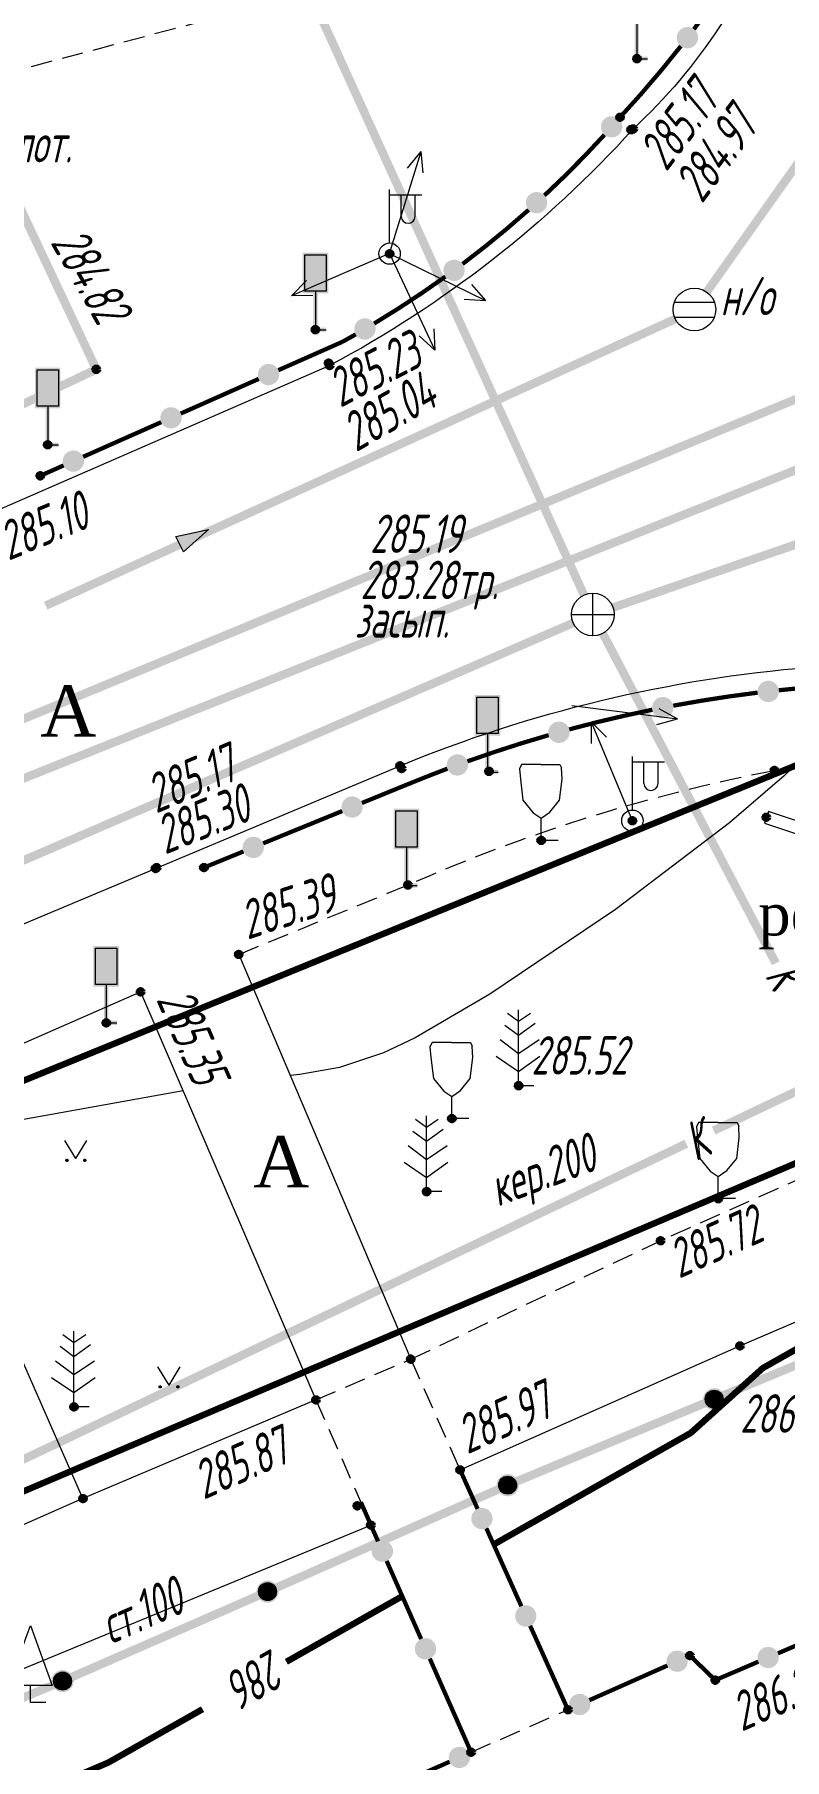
# Model space of a CAD drawing. Header units: metres. Extents: x -857 to 4713, y -766 to 4803.
# Drawn here: x 1701.74 to 1719.31, y 2367.5 to 2407.89 of the extents above; entities that cross this region are included whole.
import ezdxf

# ---------------------------------------------------------------- set-up
doc = ezdxf.new("R2010")
doc.units = ezdxf.units.M
doc.set_wipeout_variables(frame=1)
for name, pattern in [('COMMUN', [6, 5, -1]), ('DASHED', [0.75, 0.5, -0.25]), ('DASHEDX2', [1.5, 1, -0.5])]:
    doc.linetypes.add(name, pattern=pattern)
for name, color, linetype, lineweight, transparency in [('51361800', 7, 'Continuous', 18, 0.65), ('51361810', 7, 'Continuous', 18, 0.65), ('51472300', 7, 'Continuous', 18, 0.65), ('71133200', 7, 'Continuous', 18, 0.65), ('71133600', 7, 'Continuous', 18, 0.65), ('71133800', 7, 'Continuous', 18, 0.65), ('82211000', 7, 'Continuous', 18, 0.65), ('Commun', 7, 'Continuous', 18, 0.65), ('CONTOURS-LABEL', 7, 'Continuous', 18, 0.65), ('GEO_POINTS', 7, 'Continuous', 18, 0.65), ('Otm', 7, 'Continuous', 18, 0.65), ('R_Поверхность10_CNT-MAJ', 7, 'Continuous', 18, 0.65), ('R_Поверхность10_CNT-MIN', 7, 'Continuous', 18, 0.65), ('Sit', 7, 'Continuous', 18, 0.65), ('Text', 7, 'Continuous', 18, 0.65), ('Text_com', 7, 'Continuous', 18, 0.65), ('Us_znak', 7, 'Continuous', 18, 0.65), ('Us_znak_fon', 7, 'Continuous', 18, 0.65), ('Рамка и сетка', 7, 'Continuous', 18, 0.65)]:
    doc.layers.add(name, color=color, linetype=linetype, lineweight=lineweight, transparency=transparency)
doc.styles.add('eskd', font='ESKD1.shx', dxfattribs={"width": 1.2, "oblique": 15})
doc.styles.get("Standard").update_dxf_attribs({"font": 'GOST_0.TTF', "oblique": 15})
doc.styles.add('style1', font='times.ttf', dxfattribs={"height": 1})
doc.linetypes.add('ПОДЗ_ЛИНИИ_СВЯЗИ', pattern='A,4.8,-0.2,[133,ltypeshp.shx,S=0.2,R=0,X=-0.2,Y=0],-0.2,4.8,-2', length=12)

# ---------------------------------------------------------------- blocks, each defined once
blk = doc.blocks.new('71133600')
for p, q in [((-0.52, 3.393), (0, 3.023)), ((0, 3.023), (0.55, 3.393)), ((-0.86, 2.163), (0, 1.513)), ((0, 1.513), (0.96, 2.163))]:
    blk.add_line(p, q)
for points in [[(0.71, 0), (0, 0), (0, 3.55)], [(-0.64, 2.838), (0, 2.368), (0, 2.368), (0.78, 2.928)], [(-1.05, 1.38), (0, 0.67), (1, 1.38)]]:
    blk.add_lwpolyline(points)
at = {"style": 'eskd', "oblique": 14.99998}
blk.add_attdef('Z', (2.033, -0.191), '', height=2, dxfattribs=at)
blk = doc.blocks.new('71133200')
for p, q in [((-0.924145, 3.560442), (-1.024145, 3.360442)), ((-1.024145, 3.360442), (-0.977382, 2.864397)), ((-0.024145, 3.560442), (-0.924145, 3.560442)), ((-0.024145, 3.560442), (0.875855, 3.560442)), ((0.875855, 3.560442), (0.958164, 3.395824)), ((0.975974, 2.864397), (0.958164, 3.395824)), ((-0.977382, 2.864397), (-0.861899, 1.88241)), ((0.861899, 1.88241), (0.975974, 2.864397)), ((-0.861899, 1.88241), (-0.374616, 1.28565)), ((0.401375, 1.321765), (0.861899, 1.88241)), ((-0.374616, 1.28565), (0, 1.039723)), ((0, 1.039723), (0.401375, 1.321765)), ((0, 0), (0, 1.039723)), ((0.8, 0), (0, 0))]:
    blk.add_line(p, q)
at = {"style": 'eskd', "oblique": 14.99997778}
blk.add_attdef('Z', (1.873004, -0.239356), '', height=2, dxfattribs=at)
blk = doc.blocks.new('71133800')
blk.add_lwpolyline([(0.71, 0), (0, 0), (0, 0.8), (-1.03, 0.8), (0, 3.61), (1.01, 0.8), (-0.03, 0.8)])
at = {"style": 'eskd', "oblique": 15}
blk.add_attdef('Z', (1.573, -0.805), '', height=2, dxfattribs=at)
blk = doc.blocks.new('51472300')
for p, q in [((0, 0.5), (0, 3)), ((0, 2.75), (1.5, 2.75)), ((0.538, 1.74), (0.538, 2.75)), ((1.2, 1.74), (1.2, 2.75))]:
    blk.add_line(p, q)
at = {"color": 7}
for radius in [0.5, 0.05]:
    blk.add_circle((0, 0), radius, dxfattribs=at)
blk.add_arc((0.869, 1.752), 0.331, 182.15673, 357.84327)
at = {"oblique": 15}
blk.add_attdef('Z', (1.021, -1.366), '', height=2, dxfattribs=at)
blk = doc.blocks.new('*U255')
at = {"layer": '82211000', "linetype": 'Continuous', "ltscale": 0.5}
for points in [[(5192277.826, 4969177.431, 1), (5192277.558, 4969177.009, 1)], [(5192276.408, 4969175.373, 1), (5192276.102, 4969174.977, 1)], [(5192274.645, 4969173.274, 1), (5192274.312, 4969172.901, 1)], [(5192272.905, 4969171.48, 1), (5192272.536, 4969171.143, 1)], [(5192270.989, 4969169.876, 1), (5192270.586, 4969169.58, 1)], [(5192268.916, 4969168.481, 1), (5192268.484, 4969168.228, 1)], [(5192266.67, 4969167.389, 1), (5192266.213, 4969167.186, 1)], [(5192264.385, 4969166.375, 1), (5192263.928, 4969166.173, 1)], [(5192262.099, 4969165.362, 1), (5192261.642, 4969165.16, 1)]]:
    blk.add_hatch(color=256, dxfattribs=at).paths.add_polyline_path(points, flags=0)
at = {"layer": '82211000', "linetype": 'Continuous', "ltscale": 0.5, "flags": 128}
blk.add_lwpolyline([(5192278.338, 4969178.29, 0.1, 0.1, -0.00914), (5192277.825, 4969177.432, 0, 0, 0)], format="xyseb", dxfattribs=at)
at = {"layer": '82211000', "linetype": 'Continuous', "ltscale": 0.5, "const_width": 0.1}
for points in [[(5192277.557, 4969177.01, -0.018281), (5192276.407, 4969175.374, -0.018281)], [(5192274.311, 4969172.901, -0.020827), (5192272.905, 4969171.481, -0.020827)], [(5192272.535, 4969171.144, -0.020827), (5192270.988, 4969169.877, -0.020827)], [(5192270.585, 4969169.581, -0.020827), (5192268.915, 4969168.482, -0.020827)]]:
    blk.add_lwpolyline(points, format="xyb", dxfattribs=at)
at = {"layer": '82211000', "linetype": 'Continuous', "ltscale": 0.5}
for points in [[(5192276.101, 4969174.978, 0.1, 0.1, -0.02004), (5192274.677, 4969173.312, 0.1, 0.1, -0.000521), (5192274.644, 4969173.275, 0, 0, 0)], [(5192268.483, 4969168.229, 0.1, 0.1, -0.003722), (5192268.172, 4969168.054, 0.1, 0.1, 0), (5192266.67, 4969167.389, 0, 0, 0)]]:
    blk.add_lwpolyline(points, format="xyseb", dxfattribs=at)
at = {"layer": '82211000', "linetype": 'Continuous', "ltscale": 0.5, "const_width": 0.1}
for points in [[(5192266.213, 4969167.186), (5192264.385, 4969166.375)], [(5192263.928, 4969166.173), (5192262.099, 4969165.362)]]:
    blk.add_lwpolyline(points, dxfattribs=at)
at = {"layer": '82211000', "ltscale": 0.5, "const_width": 0.1}
blk.add_lwpolyline([(5192261.642, 4969165.16), (5192261.094, 4969164.917)], dxfattribs=at)
blk = doc.blocks.new('*U258')
at = {"layer": '82211000', "linetype": 'Continuous', "ltscale": 0.5}
for points in [[(5192277.899, 4969159.84, 1), (5192278.396, 4969159.897, 1)], [(5192280.391, 4969160.032, 1), (5192280.891, 4969160.038, 1)], [(5192282.888, 4969159.944, 1), (5192283.385, 4969159.891, 1)], [(5192275.432, 4969159.441, 1), (5192275.923, 4969159.536, 1)], [(5192285.358, 4969159.566, 1), (5192285.846, 4969159.456, 1)], [(5192273.004, 4969158.846, 1), (5192273.486, 4969158.981, 1)], [(5192287.767, 4969158.903, 1), (5192288.239, 4969158.737, 1)], [(5192270.631, 4969158.061, 1), (5192271.101, 4969158.233, 1)], [(5192290.083, 4969157.964, 1), (5192290.532, 4969157.744, 1)], [(5192292.274, 4969156.762, 1), (5192292.693, 4969156.49, 1)], [(5192294.315, 4969155.32, 1), (5192294.705, 4969155.008, 1)], [(5192296.203, 4969153.683, 1), (5192296.561, 4969153.334, 1)], [(5192297.921, 4969151.868, 1), (5192298.242, 4969151.485, 1)], [(5192299.451, 4969149.892, 1), (5192299.733, 4969149.479, 1)], [(5192300.777, 4969147.774, 1), (5192301.017, 4969147.335, 1)], [(5192301.846, 4969145.516, 1), (5192302.045, 4969145.057, 1)], [(5192302.844, 4969143.224, 1), (5192303.044, 4969142.765, 1)], [(5192303.843, 4969140.932, 1), (5192304.042, 4969140.473, 1)], [(5192304.841, 4969138.64, 1), (5192305.041, 4969138.181, 1)]]:
    blk.add_hatch(color=256, dxfattribs=at).paths.add_polyline_path(points, flags=0)
for points in [[(5192278.396, 4969159.896, 0.1, 0.1, -0.006108), (5192279.161, 4969159.967, 0.1, 0.1, -0.014367), (5192280.391, 4969160.031, 0, 0, 0)], [(5192290.532, 4969157.743, 0.1, 0.1, -0.022574), (5192292.219, 4969156.795, 0.1, 0.1, -0.000636), (5192292.273, 4969156.761, 0, 0, 0)], [(5192301.016, 4969147.334, 0.1, 0.1, -0.004898), (5192301.244, 4969146.896, 0.1, 0.1, 0), (5192301.846, 4969145.516, 0, 0, 0)]]:
    blk.add_lwpolyline(points, format="xyseb", dxfattribs=at)
at = {"layer": '82211000', "linetype": 'Continuous', "ltscale": 0.5, "const_width": 0.1}
for points in [[(5192280.891, 4969160.036, -0.023323), (5192282.888, 4969159.942, -0.023323)], [(5192275.923, 4969159.535, -0.015909), (5192277.899, 4969159.84, -0.015909)], [(5192283.385, 4969159.89, -0.023323), (5192285.358, 4969159.564, -0.023323)], [(5192273.486, 4969158.98, -0.015909), (5192275.432, 4969159.44, -0.015909)], [(5192285.846, 4969159.454, -0.023323), (5192287.767, 4969158.901, -0.023323)], [(5192271.101, 4969158.232, -0.015909), (5192273.004, 4969158.845, -0.015909)], [(5192288.238, 4969158.735, -0.023323), (5192290.082, 4969157.963, -0.023323)], [(5192292.692, 4969156.489, -0.019816), (5192294.314, 4969155.319, -0.019816)], [(5192294.705, 4969155.007, -0.019816), (5192296.203, 4969153.683, -0.019816)], [(5192296.56, 4969153.333, -0.019816), (5192297.92, 4969151.867, -0.019816)], [(5192298.241, 4969151.484, -0.019816), (5192299.449, 4969149.891, -0.019816)], [(5192299.731, 4969149.478, -0.019816), (5192300.776, 4969147.773, -0.019816)]]:
    blk.add_lwpolyline(points, format="xyb", dxfattribs=at)
at = {"layer": '82211000', "linetype": 'Continuous', "ltscale": 0.5, "flags": 128}
blk.add_lwpolyline([(5192269.701, 4969157.693, 0.1, 0.1, -0.007954), (5192270.632, 4969158.06, 0, 0, 0)], format="xyseb", dxfattribs=at)
at = {"layer": '82211000', "linetype": 'Continuous', "ltscale": 0.5, "const_width": 0.1}
for points in [[(5192302.045, 4969145.057), (5192302.844, 4969143.224)], [(5192303.044, 4969142.765), (5192303.843, 4969140.932)], [(5192304.042, 4969140.473), (5192304.841, 4969138.64)]]:
    blk.add_lwpolyline(points, dxfattribs=at)
at = {"layer": '82211000', "ltscale": 0.5, "const_width": 0.1}
blk.add_lwpolyline([(5192305.041, 4969138.181), (5192305.063, 4969138.132)], dxfattribs=at)
blk = doc.blocks.new('*U259')
at = {"layer": '82211000', "linetype": 'Continuous', "ltscale": 0.5}
for points in [[(5192268.168, 4969157.068, 1), (5192268.63, 4969157.257, 1)], [(5192265.853, 4969156.122, 1), (5192266.316, 4969156.312, 1)]]:
    blk.add_hatch(color=256, dxfattribs=at).paths.add_polyline_path(points, flags=0)
at = {"layer": '82211000', "ltscale": 0.5, "const_width": 0.1}
blk.add_lwpolyline([(5192268.63, 4969157.257), (5192269.75, 4969157.714)], dxfattribs=at)
at = {"layer": '82211000', "linetype": 'Continuous', "ltscale": 0.5, "const_width": 0.1}
blk.add_lwpolyline([(5192266.316, 4969156.312), (5192268.168, 4969157.068)], dxfattribs=at)
at = {"layer": '82211000', "linetype": 'Continuous', "ltscale": 0.5, "flags": 128}
blk.add_lwpolyline([(5192264.928, 4969155.744, 0.1, 0.1, 0), (5192265.853, 4969156.122, 0, 0, 0)], format="xyseb", dxfattribs=at)
blk = doc.blocks.new('*U260')
at = {"layer": '82211000', "linetype": 'Continuous', "ltscale": 0.5}
for points in [[(5192269.007, 4969139.969, 1), (5192269.209, 4969139.511, 1)], [(5192270.017, 4969137.682, 1), (5192270.219, 4969137.224, 1)], [(5192271.141, 4969135.012, 1), (5192270.684, 4969134.81, 1)], [(5192268.854, 4969134.001, 1), (5192268.397, 4969133.799, 1)], [(5192268.146, 4969132.412, 1), (5192268.365, 4969131.962, 1)]]:
    blk.add_hatch(color=256, dxfattribs=at).paths.add_polyline_path(points, flags=0)
at = {"layer": '82211000', "linetype": 'Continuous', "ltscale": 0.5, "flags": 128}
blk.add_lwpolyline([(5192268.606, 4969140.885, 0.1, 0.1, 0), (5192268.839, 4969140.351, 0.1, 0.1, 0), (5192269.007, 4969139.969, 0, 0, 0)], format="xyseb", dxfattribs=at)
at = {"layer": '82211000', "linetype": 'Continuous', "ltscale": 0.5, "const_width": 0.1}
for points in [[(5192269.209, 4969139.511), (5192270.017, 4969137.682)], [(5192270.684, 4969134.81), (5192268.854, 4969134.001)]]:
    blk.add_lwpolyline(points, dxfattribs=at)
at = {"layer": '82211000', "linetype": 'Continuous', "ltscale": 0.5}
for points in [[(5192270.219, 4969137.224, 0.1, 0.1, 0), (5192271.187, 4969135.032, 0.1, 0.1, 0), (5192271.141, 4969135.012, 0, 0, 0)], [(5192268.397, 4969133.799, 0.1, 0.1, 0), (5192267.636, 4969133.462, 0.1, 0.1, 0), (5192268.146, 4969132.412, 0, 0, 0)]]:
    blk.add_lwpolyline(points, format="xyseb", dxfattribs=at)
at = {"layer": '82211000', "ltscale": 0.5, "const_width": 0.1}
blk.add_lwpolyline([(5192268.365, 4969131.962), (5192269.449, 4969129.73)], dxfattribs=at)
blk = doc.blocks.new('*U261')
at = {"layer": '82211000', "linetype": 'Continuous', "ltscale": 0.5}
for points in [[(5192271.339, 4969140.73, 1), (5192271.544, 4969140.274, 1)], [(5192285.318, 4969140.264, 1), (5192285.514, 4969139.805, 1)], [(5192282.512, 4969139.118, 1), (5192282.972, 4969139.315, 1)], [(5192272.365, 4969138.45, 1), (5192272.57, 4969137.994, 1)], [(5192280.214, 4969138.135, 1), (5192280.674, 4969138.332, 1)], [(5192286.299, 4969137.965, 1), (5192286.495, 4969137.505, 1)], [(5192275.786, 4969137.062, 1), (5192276.243, 4969137.265, 1)], [(5192277.916, 4969137.152, 1), (5192278.375, 4969137.348, 1)], [(5192273.501, 4969136.048, 1), (5192273.958, 4969136.251, 1)], [(5192287.28, 4969135.666, 1), (5192287.476, 4969135.206, 1)], [(5192288.261, 4969133.366, 1), (5192288.458, 4969132.906, 1)]]:
    blk.add_hatch(color=256, dxfattribs=at).paths.add_polyline_path(points, flags=0)
at = {"layer": '82211000', "linetype": 'Continuous', "ltscale": 0.5, "flags": 128}
blk.add_lwpolyline([(5192270.929, 4969141.642, 0.1, 0.1, 0), (5192271.339, 4969140.73, 0, 0, 0)], format="xyseb", dxfattribs=at)
at = {"layer": '82211000', "linetype": 'Continuous', "ltscale": 0.5, "const_width": 0.1}
for points in [[(5192271.544, 4969140.274), (5192272.365, 4969138.45)], [(5192285.514, 4969139.805), (5192286.299, 4969137.965)], [(5192280.674, 4969138.332), (5192282.512, 4969139.118)], [(5192278.375, 4969137.348), (5192280.214, 4969138.135)], [(5192286.495, 4969137.505), (5192287.28, 4969135.666)], [(5192273.958, 4969136.251), (5192275.786, 4969137.062)], [(5192287.476, 4969135.206), (5192288.261, 4969133.366)]]:
    blk.add_lwpolyline(points, dxfattribs=at)
at = {"layer": '82211000', "linetype": 'Continuous', "ltscale": 0.5}
for points in [[(5192282.972, 4969139.315, 0.1, 0.1, 0), (5192285.298, 4969140.31, 0.1, 0.1, 0), (5192285.318, 4969140.264, 0, 0, 0)], [(5192272.57, 4969137.994, 0.1, 0.1, 0), (5192273.456, 4969136.027, 0.1, 0.1, 0), (5192273.501, 4969136.048, 0, 0, 0)], [(5192276.243, 4969137.265, 0.1, 0.1, 0), (5192276.311, 4969137.296, 0.1, 0.1, 0), (5192276.907, 4969136.72, 0.1, 0.1, 0), (5192277.916, 4969137.152, 0, 0, 0)]]:
    blk.add_lwpolyline(points, format="xyseb", dxfattribs=at)
at = {"layer": '82211000', "ltscale": 0.5}
blk.add_lwpolyline([(5192288.458, 4969132.906, 0.1, 0.1, 0), (5192288.903, 4969131.861, 0.1, 0.1, 0), (5192289.527, 4969132.094, 0, 0, 0)], format="xyseb", dxfattribs=at)
blk = doc.blocks.new('51361800a')
at = {"style": 'eskd', "oblique": 15}
for tag, p in [('Z', (1.722, 1.4)), ('Z1', (1.722, -1)), ('Z2', (1.722, -3.4))]:
    blk.add_attdef(tag, p, '', height=2, dxfattribs=at)
at = {"color": 7}
blk.add_wipeout([(-0.098, 1), (-0.292, 0.962), (-0.474, 0.886), (-0.637, 0.777), (-0.777, 0.637), (-0.886, 0.474), (-0.962, 0.292), (-1, 0.098), (-1, -0.098), (-0.962, -0.292), (-0.886, -0.474), (-0.777, -0.637), (-0.637, -0.777), (-0.474, -0.886), (-0.292, -0.962), (-0.098, -1), (0.098, -1), (0.292, -0.962), (0.474, -0.886), (0.637, -0.777), (0.777, -0.637), (0.886, -0.474), (0.962, -0.292), (1, -0.098), (1, 0.098), (0.962, 0.292), (0.886, 0.474), (0.777, 0.637), (0.637, 0.777), (0.474, 0.886), (0.292, 0.962), (0.098, 1)], dxfattribs=at)
for p, q in [((0, -1), (0, 1)), ((-1, 0), (1, 0))]:
    blk.add_line(p, q)
blk.add_circle((0, 0), 1)
blk = doc.blocks.new('KOVER')
at = {"layer": 'Us_znak', "lineweight": -2}
blk.add_hatch(color=0, dxfattribs=at).paths.add_polyline_path([(-0.21, 0, 1), (0.21, 0, 1)])
at = {"layer": 'Us_znak_fon', "true_color": 0xffffff}
blk.add_hatch(color=7, dxfattribs=at).paths.add_polyline_path([(-0.26, 0, 1), (0.26, 0, 1)])
at = {"layer": 'Us_znak', "color": 0, "lineweight": -2}
blk.add_circle((0, 0), 0.21, dxfattribs=at)
blk = doc.blocks.new('ZNAK')
at = {"layer": 'Us_znak_fon', "true_color": 0xffffff}
blk.add_hatch(color=7, dxfattribs=at).paths.add_polyline_path([(0.3, 1.8), (-0.3, 1.8), (-0.3, 0.85), (-0.05, 0.85), (-0.05, -0.05), (0.25, -0.05), (0.25, 0.05), (0.05, 0.05), (0.05, 0.85), (0.3, 0.85)])
at = {"layer": 'Us_znak', "color": 0, "linetype": 'Continuous', "lineweight": -2, "ltscale": 10}
blk.add_lwpolyline([(-0.25, 1.75), (0.25, 1.75), (0.25, 0.9), (-0.25, 0.9)], close=True, dxfattribs=at)
at = {"layer": 'Us_znak', "linetype": 'DASHEDX2', "ltscale": 10}
blk.add_lwpolyline([(0, 0.9), (0, 0), (0.25, 0)], dxfattribs=at)
blk = doc.blocks.new('GAZON')
at = {"layer": 'Us_znak', "linetype": 'COMMUN', "lineweight": -2}
for points in [[(-0.233, -0.041, 1), (-0.183, -0.041, 1)], [(0.183, -0.041, 1), (0.233, -0.041, 1)]]:
    blk.add_hatch(color=0, dxfattribs=at).paths.add_polyline_path(points)
at = {"layer": 'Us_znak', "color": 0, "linetype": 'COMMUN', "lineweight": -2}
for points in [[(0, 0), (-0.26, 0.427)], [(0, 0), (0.26, 0.427)]]:
    blk.add_lwpolyline(points, dxfattribs=at)
for centre in [(-0.208, -0.041), (0.208, -0.041)]:
    blk.add_circle(centre, 0.025, dxfattribs=at)
blk = doc.blocks.new('NAPR')
at = {"layer": 'Us_znak', "color": 0, "linetype": 'Continuous', "lineweight": -2}
for p in [(-0.191, 2.038), (0.189, 2.037)]:
    blk.add_line(p, (0, 2.5), dxfattribs=at)
blk.add_lwpolyline([(0, 0), (0, 2.5)], dxfattribs=at)
blk = doc.blocks.new('51361810a')
at = {"style": 'eskd', "oblique": 15}
for tag, p in [('Z', (1.722, 1.4)), ('Z1', (1.722, -1)), ('Z2', (1.722, -3.4))]:
    blk.add_attdef(tag, p, '', height=2, dxfattribs=at)
at = {"color": 7}
blk.add_wipeout([(-0.098, 1), (-0.292, 0.962), (-0.474, 0.886), (-0.637, 0.777), (-0.777, 0.637), (-0.886, 0.474), (-0.962, 0.292), (-1, 0.098), (-1, -0.098), (-0.962, -0.292), (-0.886, -0.474), (-0.777, -0.637), (-0.637, -0.777), (-0.474, -0.886), (-0.292, -0.962), (-0.098, -1), (0.098, -1), (0.292, -0.962), (0.474, -0.886), (0.637, -0.777), (0.777, -0.637), (0.886, -0.474), (0.962, -0.292), (1, -0.098), (1, 0.098), (0.962, 0.292), (0.886, 0.474), (0.777, 0.637), (0.637, 0.777), (0.474, 0.886), (0.292, 0.962), (0.098, 1)], dxfattribs=at)
for p, q in [((0.944, 0.33), (-0.944, 0.33)), ((-0.937, -0.35), (0.937, -0.35))]:
    blk.add_line(p, q)
blk.add_circle((0, 0), 1)

msp = doc.modelspace()

# ---------------------------------------------------------------- hatches: boundary and pattern name
at = {"layer": 'Рамка и сетка'}
h = msp.add_hatch(color=256, dxfattribs=at)
h.dxf.hatch_style = 1
h.paths.add_polyline_path([(1705.046, 2396.134), (1705.809, 2396.299), (1705.228, 2395.774)])

# ---------------------------------------------------------------- linework, layer by layer
at = {"color": 192, "linetype": 'ПОДЗ_ЛИНИИ_СВЯЗИ', "lineweight": 60, "ltscale": 0.4, "const_width": 0.15, "flags": 128}
for points, elevation in [([(1730.711, 2395.32), (1638.968, 2357.894)], 285.573), ([(1727.79, 2384.954), (1668.079, 2359.597)], 285.911)]:
    msp.add_lwpolyline(points, dxfattribs=dict(at, elevation=elevation))
at = {"layer": 'Commun', "color": 32, "linetype": 'COMMUN', "ltscale": 0.7, "const_width": 0.2, "flags": 128}
for points, elevation in [([(1707.867, 2409.569), (1714.609, 2394.764)], 283.662), ([(1715.289, 2394.473), (1737.742, 2402.209)], 285.308), ([(1674.353, 2376.842), (1714.357, 2394.112)], 285.308), ([(1719.102, 2386.145), (1715.05, 2393.864)], 286.577), ([(1727.201, 2386.772), (1717.648, 2382.225)], 285.804), ([(1717.006, 2381.92), (1695.969, 2371.907)], 285.804)]:
    msp.add_lwpolyline(points, dxfattribs=dict(at, elevation=elevation))
at = {"layer": 'Commun', "color": 4, "linetype": 'COMMUN', "ltscale": 0.7, "const_width": 0.2, "elevation": 287.906, "flags": 128}
msp.add_lwpolyline([(1734.068, 2403.482), (1696.833, 2388.616)], dxfattribs=at)
at = {"layer": 'Commun', "color": 106, "linetype": 'COMMUN', "ltscale": 0.7, "const_width": 0.2, "elevation": 285.881, "flags": 128}
msp.add_lwpolyline([(1690.954, 2387.512), (1724.508, 2401.394)], dxfattribs=at)
at = {"layer": 'Commun', "color": 5, "linetype": 'Continuous', "ltscale": 2, "const_width": 0.2, "elevation": 285.752, "flags": 128}
msp.add_lwpolyline([(1691.085, 2364.739), (1692.705, 2365.394), (1697.855, 2367.428), (1702.393, 2369.338), (1707.195, 2371.432), (1712.82, 2373.925), (1722.495, 2377.949), (1723.593, 2378.433)], dxfattribs=at)
at = {"layer": 'GEO_POINTS', "lineweight": 60}
for centre in [(1715.849, 2407.323, 285.028), (1715.454, 2405.952, 285.027), (1715.713, 2405.661, 284.967), (1715.76, 2405.677, 285.166), (1710.056, 2402.757, 284.891), (1708.317, 2400.978, 285.289), (1708.626, 2400.195, 285.232), (1703.184, 2400.05, 284.817), (1708.649, 2400.137, 285.036), (1702.045, 2398.285, 284.926), (1701.871, 2397.557, 285.104), (1714.816, 2394.31, 285.194), (1710.299, 2390.768, 285.237), (1710.336, 2390.703, 285.384), (1712.383, 2390.638, 285.424), (1719.068, 2390.659, 285.491), (1715.743, 2389.482, 285.471), (1718.878, 2389.562, 285.487), (1713.606, 2389.02, 285.527), (1704.572, 2388.364, 285.302), (1704.595, 2388.383, 285.174), (1705.704, 2388.384, 285.308), (1710.484, 2387.977, 285.451), (1706.521, 2386.352, 285.386), (1704.222, 2385.474, 285.353), (1703.418, 2384.748, 285.431), (1713.077, 2383.278, 285.518), (1711.513, 2382.508, 285.5), (1710.921, 2380.797, 285.55), (1717.755, 2380.633, 285.693), (1716.403, 2379.648, 285.718), (1718.262, 2377.185, 285.959), (1710.55, 2376.874, 285.857), (1702.66, 2375.757, 285.794), (1708.329, 2375.921, 285.87), (1717.746, 2375.896, 286.083), (1711.705, 2374.282, 285.97), (1712.82, 2373.925, 286.11), (1702.872, 2373.611, 285.871), (1709.297, 2373.442, 285.883), (1709.616, 2372.991, 285.986), (1707.195, 2371.432, 286.026), (1717.088, 2369.935, 286.24), (1702.393, 2369.338, 286.046), (1717.683, 2369.36, 286.274), (1714.232, 2368.667, 286.246), (1711.964, 2367.672, 286.202)]:
    msp.add_circle(centre, 0.06, dxfattribs=at)
at = {"layer": 'R_Поверхность10_CNT-MAJ', "color": 32, "const_width": 0.15, "elevation": 286, "flags": 128}
for points in [[(1725.381, 2380.292), (1724.657, 2379.975), (1718.798, 2376.667), (1717.11, 2375.148), (1712.491, 2372.535)], [(1710.351, 2371.325), (1707.636, 2369.789)], [(1705.674, 2368.68), (1703.468, 2367.432), (1702.324, 2366.942), (1701.357, 2366.626), (1700.188, 2366.577), (1699.338, 2366.844), (1698.183, 2366.884), (1694.498, 2366.122), (1691.25, 2365.262), (1690.496, 2365.005)]]:
    msp.add_lwpolyline(points, dxfattribs=at)
at = {"layer": 'R_Поверхность10_CNT-MIN', "color": 32, "elevation": 285.5, "flags": 128}
for points in [[(1721.085, 2392.92), (1720.752, 2392.217), (1720.155, 2391.422), (1719.296, 2390.535), (1718.018, 2389.434), (1715.345, 2387.401), (1712.404, 2385.417), (1710.65, 2384.402), (1709.915, 2384.05), (1708.878, 2383.702), (1707.952, 2383.54), (1707.727, 2383.514)], [(1705.218, 2383.159), (1699.173, 2382.076)]]:
    msp.add_lwpolyline(points, dxfattribs=at)
at = {"layer": 'Sit', "flags": 128}
for points, elevation in [([(1718.443, 2434.983), (1719.808, 2431.793, -0.092611), (1721.701, 2423.318, -0.11735), (1719.196, 2410.87, -0.118375), (1715.76, 2405.677, -0.086254), (1708.649, 2400.137, 2.557768)], 284.412), ([(1710.299, 2390.768, -0.077852), (1719.9, 2393.075, -0.160741), (1733.244, 2389.834, -0.124634), (1742.287, 2379.98), (1746.619, 2369.824)], 285.237)]:
    msp.add_lwpolyline(points, format="xyb", dxfattribs=dict(at, elevation=elevation))
at = {"layer": 'Sit', "linetype": 'DASHED', "flags": 128}
for points, elevation in [([(1718.89, 2411.277, 0.063284), (1713.991, 2410.4), (1697.648, 2406.073)], 284.883), ([(1706.521, 2386.352), (1710.484, 2387.977, -0.056314), (1719.068, 2390.659, -0.328107)], 285.386)]:
    msp.add_lwpolyline(points, format="xyb", dxfattribs=dict(at, elevation=elevation))
at = {"layer": 'Sit', "linetype": 'COMMUN', "ltscale": 0.7, "const_width": 0.2, "elevation": 284.965, "flags": 128}
for points in [[(1721.548, 2407.6), (1718.115, 2402.754), (1717.483, 2401.859)], [(1716.742, 2401.226), (1701.998, 2394.517)]]:
    msp.add_lwpolyline(points, dxfattribs=at)
at = {"layer": 'Sit', "const_width": 0.2, "elevation": 284.817, "flags": 128}
msp.add_lwpolyline([(1703.184, 2400.05), (1700.924, 2398.978), (1698.745, 2403.603), (1701.005, 2404.675)], close=True, dxfattribs=at)
at = {"layer": 'Sit', "flags": 128}
for points, elevation in [([(1611.449, 2358.583), (1622.714, 2363.293), (1637.553, 2369.645), (1654.057, 2376.729), (1673.222, 2385.063), (1684.251, 2389.71), (1700.544, 2396.615), (1708.649, 2400.137)], 285.93), ([(1600.806, 2344.225), (1613.89, 2349.716), (1628.665, 2356.003), (1645.578, 2363.202), (1665.542, 2371.786), (1675.319, 2375.984), (1689.91, 2382.212), (1704.572, 2388.364), (1710.299, 2390.768)], 286.018), ([(1706.521, 2386.352), (1710.55, 2376.874)], 285.386), ([(1702.872, 2373.611), (1698.713, 2383.067), (1704.222, 2385.474), (1708.329, 2375.921), (1702.872, 2373.611), (1697.203, 2371.118), (1683.672, 2365.279)], 285.871), ([(1718.262, 2377.185), (1725.401, 2380.246)], 285.959), ([(1711.705, 2374.282), (1718.262, 2377.185)], 285.97), ([(1677.463, 2359.467), (1681.438, 2361.168), (1682.919, 2361.782), (1698.238, 2368.297), (1709.616, 2372.991)], 286.008)]:
    msp.add_lwpolyline(points, dxfattribs=dict(at, elevation=elevation))
at = {"layer": 'Sit', "linetype": 'DASHED', "flags": 128}
msp.add_lwpolyline([(1725.482, 2390.706, 0.013859), (1719.068, 2390.659, 0.311291)], format="xyb", dxfattribs=at)
at = {"layer": 'Sit', "elevation": 285.487, "flags": 128}
msp.add_lwpolyline([(1718.837, 2389.426), (1724.469, 2387.546), (1724.558, 2387.815), (1718.927, 2389.695)], close=True, dxfattribs=at)
at = {"layer": 'Sit', "linetype": 'DASHED', "flags": 128}
for points, elevation in [([(1710.55, 2376.874), (1716.403, 2379.648), (1732.263, 2386.727)], 285.386), ([(1708.329, 2375.921), (1710.55, 2376.874)], 285.87), ([(1710.55, 2376.874), (1711.705, 2374.282)], 285.386), ([(1708.329, 2375.921), (1709.383, 2373.525)], 285.87), ([(1711.964, 2367.672), (1714.232, 2368.667)], 285.883)]:
    msp.add_lwpolyline(points, dxfattribs=dict(at, elevation=elevation))
at = {"layer": 'Рамка и сетка', "elevation": 284.965}
msp.add_lwpolyline([(1705.046, 2396.134), (1705.809, 2396.299), (1705.228, 2395.774), (1705.046, 2396.134)], dxfattribs=at)

# ---------------------------------------------------------------- block references
at = {"layer": '51472300', "color": 7, "xscale": 0.5, "yscale": 0.5, "zscale": 0.5}
for p in [(1710.056, 2402.76, 284.891), (1715.743, 2389.482, 285.471)]:
    msp.add_blockref('51472300', p, dxfattribs=at)
at = {"layer": '71133200', "color": 7, "xscale": 0.5, "yscale": 0.5, "zscale": 0.5}
for p in [(1713.606, 2389.02, 285.527), (1711.513, 2382.508, 285.5), (1717.755, 2380.633, 285.693)]:
    msp.add_blockref('71133200', p, dxfattribs=at)
at = {"layer": '71133600', "color": 7, "xscale": 0.5, "yscale": 0.5, "zscale": 0.5}
for p in [(1713.077, 2383.278, 285.518), (1710.921, 2380.797, 285.55), (1702.66, 2375.757, 285.794)]:
    msp.add_blockref('71133600', p, dxfattribs=at)
at = {"layer": '71133800', "color": 7, "xscale": 0.5, "yscale": 0.5, "zscale": 0.5}
msp.add_blockref('71133800', (1701.644, 2368.833, 285.937), dxfattribs=at)
at = {"layer": '82211000', "color": 7}
for name in ['*U255', '*U258', '*U259', '*U261', '*U260']:
    msp.add_blockref(name, (-5190559.223, -4966767.36), dxfattribs=at)
at = {"layer": 'Sit', "color": 7, "linetype": 'Continuous'}
for name, p in [('ZNAK', (1715.849, 2407.323, 285.028)), ('ZNAK', (1708.317, 2400.978, 285.289)), ('ZNAK', (1702.045, 2398.285, 284.926)), ('ZNAK', (1712.351, 2390.622, 0.038)), ('ZNAK', (1710.452, 2387.962)), ('ZNAK', (1703.418, 2384.748, 285.431)), ('GAZON', (1702.705, 2381.571)), ('GAZON', (1704.888, 2376.268)), ('KOVER', (1717.658, 2375.937, 285.752)), ('KOVER', (1712.82, 2373.925, 285.752)), ('KOVER', (1707.195, 2371.432, 285.752)), ('KOVER', (1702.393, 2369.338, 285.752))]:
    msp.add_blockref(name, p, dxfattribs=at)
for p, rotation in [((1710.056, 2402.76, 284.891), 342.7562816461629), ((1710.056, 2402.76, 284.891), 113.2358015531616), ((1710.056, 2402.76, 284.891), 243.9531114481993), ((1715.743, 2389.482, 285.471), 22.63254919406308)]:
    msp.add_blockref('NAPR', p, dxfattribs=dict(at, rotation=rotation))
at = {"layer": 'Sit', "color": 7, "linetype": 'Continuous', "xscale": -1}
for p, rotation in [((1710.056, 2402.76, 284.891), 205.1190370373978), ((1714.321, 2392.183, 285.471), 262.6949957994233)]:
    msp.add_blockref('NAPR', p, dxfattribs=dict(at, rotation=rotation))

# ---------------------------------------------------------------- texts
at = {"layer": 'CONTOURS-LABEL', "color": 32, "oblique": 13, "width": 0.8}
msp.add_text('286', height=0.9, rotation=209.4915, dxfattribs=at).set_placement((1707.309, 2370.115, 286))
at = {"layer": 'Otm', "oblique": 13, "width": 0.8}
for s, rotation, p in [('285.17', 52.7901, (1716.535, 2404.656, 285.166)), ('284.97', 53.4062, (1717.372, 2403.91, 284.967)), ('284.82', 299.6534, (1702.098, 2403.021, 284.817)), ('285.23', 27.1521, (1708.898, 2399.143, 285.232)), ('285.04', 29.8204, (1709.268, 2398.102, 285.036)), ('285.10', 22.3608, (1701.125, 2395.562, 285.103)), ('285.17', 22.6555, (1704.583, 2389.645, 571.192)), ('285.30', 21.728, (1704.793, 2388.684, 571.32)), ('285.39', 18.0316, (1706.725, 2386.692, 285.386)), ('285.35', 293.2585, (1704.58, 2385.301, 285.353)), ('285.72', 24.051, (1716.834, 2378.754, 285.718)), ('285.97', 23.8853, (1711.874, 2374.641, 285.97)), ('285.87', 23.6529, (1705.697, 2373.578, 285.87)), ('286.27', 23.1638, (1718.3, 2368.15, 286.274))]:
    msp.add_text(s, height=0.9, rotation=rotation, dxfattribs=at).set_placement(p)
for s, p in [('281.36лот.', (1699.102, 2404.894, 284.357)), ('285.52', (1713.377, 2383.538, 285.518)), ('286.08', (1718.267, 2375.154, 286.083))]:
    msp.add_text(s, height=0.9, dxfattribs=at).set_placement(p)
at = {"layer": 'Text', "style": 'style1'}
for s, height, p in [('А', 1.2, (1701.874, 2391.453)), ('рекл.', 1, (1718.694, 2386.797, 286.008)), ('А', 1.2, (1706.862, 2380.895, 286.008))]:
    msp.add_text(s, height=height, dxfattribs=at).set_placement(p)
at = {"layer": 'Text_com', "oblique": 13, "width": 0.8}
for s, p in [('н/о', (1717.807, 2401.315, 285.381)), ('285.19', (1709.599, 2395.751, -0.114)), ('283.28тр.', (1709.372, 2394.67, 285.194)), ('засып.', (1709.235, 2393.768, 570.503))]:
    msp.add_text(s, height=0.9, dxfattribs=at).set_placement(p)
for s, rotation, p in [('К', 297.716, (1718.833, 2385.863, -283.662)), ('К', 24.5338, (1717.214, 2381.498, -283.662)), ('кер.200', 20.3953, (1712.586, 2380.438, 1139.197)), ('ст.100', 23.5795, (1703.519, 2370.188, 855.209))]:
    msp.add_text(s, height=0.9, rotation=rotation, dxfattribs=at).set_placement(p)

# ---------------------------------------------------------------- next in the draw order: block references
at = {"layer": '51361800', "color": 7, "xscale": 0.5, "yscale": 0.5, "zscale": 0.5}
msp.add_blockref('51361800a', (1714.816, 2394.309, 285.308), dxfattribs=at)
at = {"layer": '51361810', "color": 7, "xscale": 0.5, "yscale": 0.5, "zscale": 0.5}
msp.add_blockref('51361810a', (1717.194, 2401.45, 284.965), dxfattribs=at)

# ---------------------------------------------------------------- next in the draw order: linework, layer by layer
msp.add_circle((1927.819, 2018.595), 2784.802)

doc.saveas('drawing.dxf')
